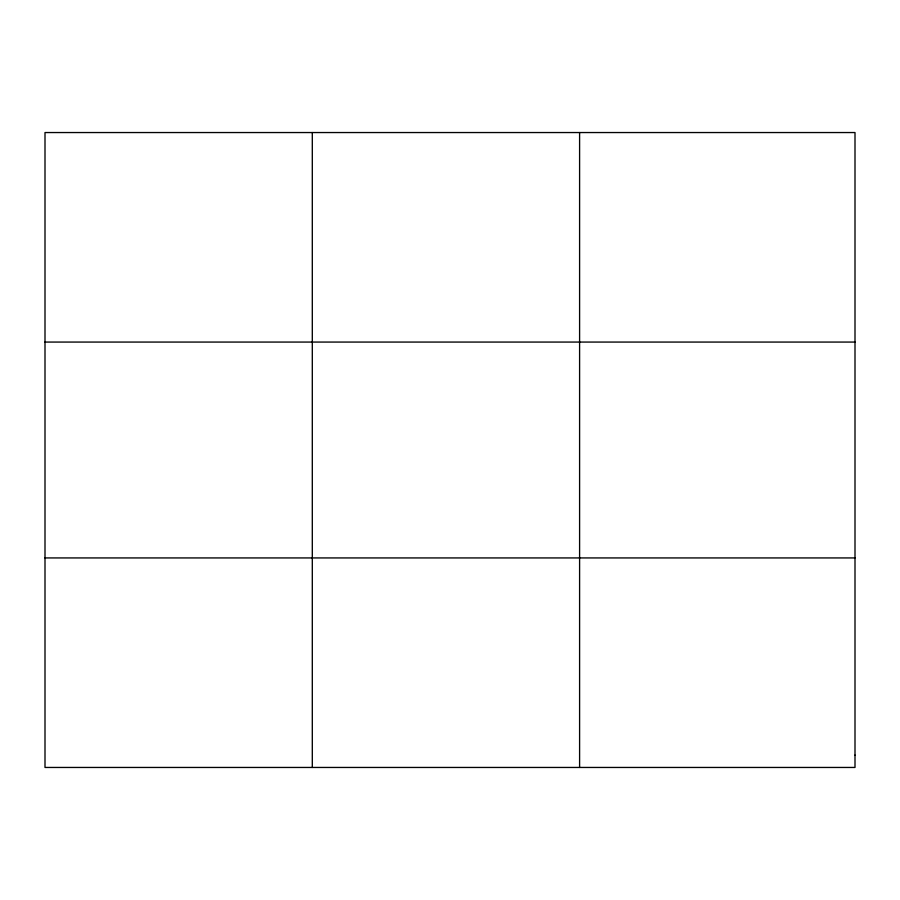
<?xml version="1.0" encoding="UTF-8"?>
<svg xmlns="http://www.w3.org/2000/svg" width="900" height="900" viewBox="0 0 900 900"><rect width="100%" height="100%" fill="white"/><g stroke="black" fill="none" stroke-linecap="round" stroke-linejoin="round"><path stroke-width="1.35" d="M312.3 767.452L312.3 132.547M579.6 767.452L579.6 132.547M45 342.067L855 342.067M45 557.933L855 557.933M855 755.123L855 767.452L45 767.452L45 132.547L855 132.547L855 755.123"/></g></svg>
